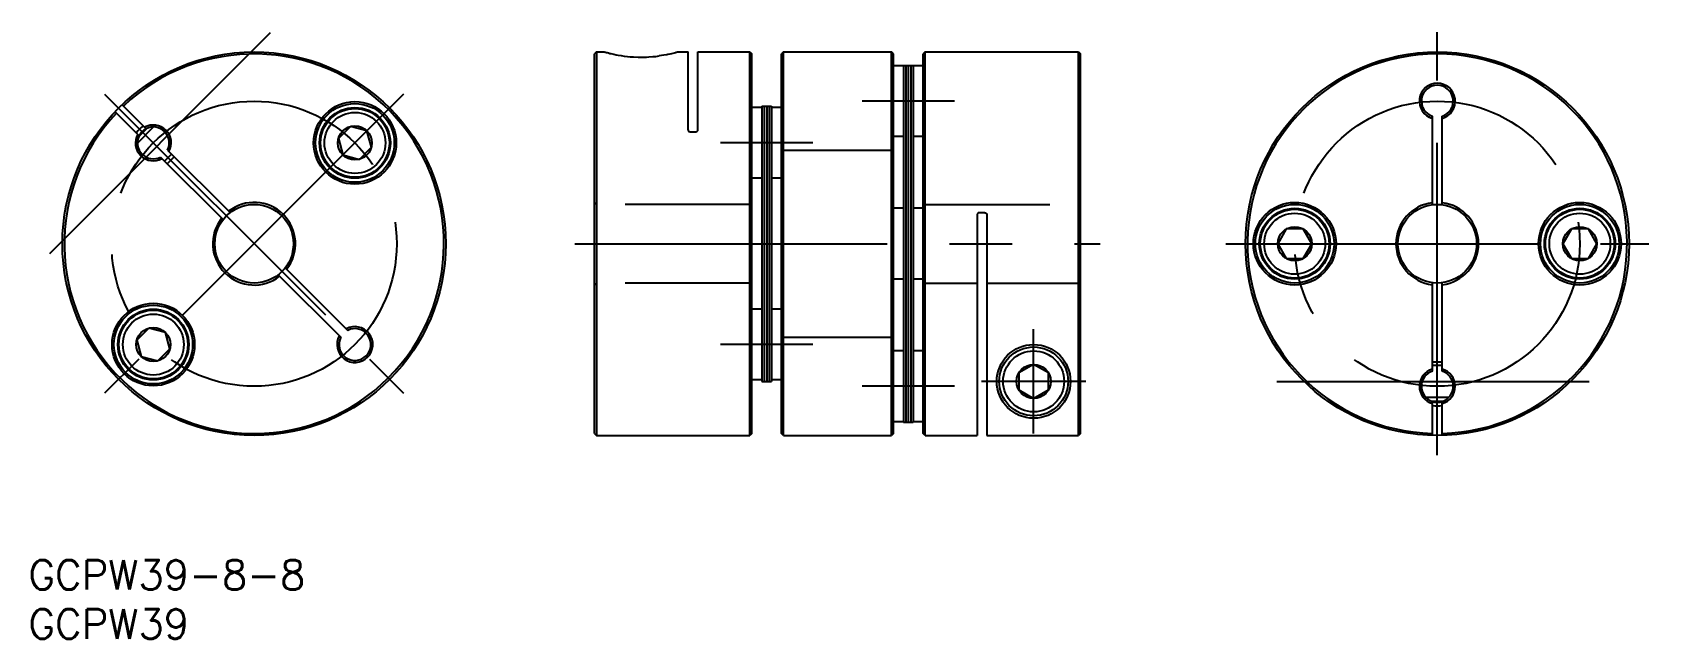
# Model space of a CAD drawing. Extents: x 0 to 165, y 0 to 62.
import ezdxf

# ---------------------------------------------------------------- set-up
doc = ezdxf.new("R2010")
doc.units = 0
doc.linetypes.add('CENTER', pattern=[50.8, 31.75, -6.35, 6.35, -6.35])
doc.linetypes.add('DASHED', pattern=[19.05, 12.7, -6.35])
doc.layers.get('0').update_dxf_attribs({"linetype": 'CONTINUOUS'})
doc.layers.add('CENTER', color=1, linetype='CENTER')
doc.styles.get("Standard").update_dxf_attribs({"font": 'txt.shx', "height": 3, "bigfont": 'bigfont.shx'})

# ---------------------------------------------------------------- blocks, each defined once
blk = doc.blocks.new('*U1')
at = {"color": 7, "linetype": 'CONTINUOUS'}
blk.add_text('GCPW39-8-8', height=3, dxfattribs=at).set_placement((0, 5))
blk = doc.blocks.new('*U2')
at = {"color": 7, "linetype": 'CONTINUOUS'}
blk.add_text('GCPW39', height=3, dxfattribs=at).set_placement((0, 0))

msp = doc.modelspace()

# ---------------------------------------------------------------- linework, layer by layer
at = {"color": 7, "linetype": 'CONTINUOUS'}
for p, q in [((57.778513, 59.666545), (57.578513, 59.466545)), ((57.578513, 20.866545), (57.578513, 59.466545)), ((57.778513, 59.666545), (58.584529, 59.666545)), ((57.778513, 59.666545), (57.778513, 20.666545)), ((58.584529, 59.666545), (58.629172, 59.662124)), ((58.629172, 59.662124), (58.678233, 59.64932)), ((58.678233, 59.64932), (58.769537, 59.621265)), ((58.769537, 59.621265), (58.842599, 59.600411)), ((58.842599, 59.600411), (58.972741, 59.565765)), ((58.972741, 59.565765), (59.13226, 59.525871)), ((59.13226, 59.525871), (59.235276, 59.501191)), ((59.235276, 59.501191), (59.526841, 59.435475)), ((59.526841, 59.435475), (59.758522, 59.388066)), ((59.758522, 59.388066), (59.974345, 59.347971)), ((59.974345, 59.347971), (60.2852, 59.297099)), ((60.2852, 59.297099), (60.575699, 59.256406)), ((60.575699, 59.256406), (60.924531, 59.215938)), ((60.924531, 59.215938), (61.195347, 59.190823)), ((61.195347, 59.190823), (61.519395, 59.167929)), ((63.092386, 59.165514), (63.49824, 59.193473)), ((63.49824, 59.193473), (63.809667, 59.223751)), ((63.809667, 59.223751), (64.126359, 59.262147)), ((64.367331, 59.296397), (64.126359, 59.262147)), ((64.600216, 59.333809), (64.367331, 59.296397)), ((64.925794, 59.393286), (64.600216, 59.333809)), ((65.02611, 59.413424), (64.925794, 59.393286)), ((65.213428, 59.453409), (65.02611, 59.413424)), ((65.383178, 59.492239), (65.213428, 59.453409)), ((65.535582, 59.528997), (65.383178, 59.492239)), ((65.670447, 59.562799), (65.535582, 59.528997)), ((65.785925, 59.592902), (65.670447, 59.562799)), ((65.879755, 59.618596), (65.785925, 59.592902)), ((65.917846, 59.629569), (65.879755, 59.618596)), ((65.999656, 59.654197), (65.917846, 59.629569)), ((66.037584, 59.663394), (65.999656, 59.654197)), ((66.072506, 59.666545), (66.037584, 59.663394)), ((66.072506, 59.666545), (67.078513, 59.666545)), ((67.078513, 51.748083), (67.078513, 59.666545)), ((68.078513, 51.748083), (68.078513, 59.666545)), ((68.078513, 59.666545), (73.378513, 59.666545)), ((73.378513, 59.666545), (73.578513, 59.466545)), ((73.378513, 20.666545), (73.378513, 59.666545)), ((73.578513, 20.866545), (73.578513, 59.466545)), ((76.778513, 59.666545), (76.578513, 59.466545)), ((76.578513, 20.866545), (76.578513, 59.466545)), ((76.778513, 59.666545), (87.778513, 59.666545)), ((76.778513, 20.666545), (76.778513, 59.666545)), ((87.978513, 59.466545), (87.778513, 59.666545)), ((87.778513, 20.666545), (87.778513, 59.666545)), ((87.978513, 20.866545), (87.978513, 59.466545)), ((91.178513, 59.666545), (90.978513, 59.466545)), ((90.978513, 20.866545), (90.978513, 59.466545)), ((91.178513, 59.666545), (106.778513, 59.666545)), ((91.178513, 20.666545), (91.178513, 59.666545)), ((106.778513, 59.666545), (106.978513, 59.466545)), ((106.778513, 20.666545), (106.778513, 59.666545)), ((106.978513, 20.866545), (106.978513, 59.466545)), ((61.519395, 59.167929), (61.994278, 59.148455)), ((61.994278, 59.148455), (62.187097, 59.145368)), ((62.187097, 59.145368), (62.525151, 59.146334)), ((62.525151, 59.146334), (62.859244, 59.154957)), ((62.859244, 59.154957), (63.092386, 59.165514)), ((88.978513, 58.266545), (87.978513, 58.266545)), ((88.978513, 58.308695), (89.978513, 58.308695)), ((88.978513, 58.308695), (88.978513, 22.024395)), ((89.228513, 58.308695), (89.228513, 22.024395)), ((89.478513, 58.308695), (89.478513, 22.024395)), ((89.728513, 58.308695), (89.728513, 22.024395)), ((89.978513, 58.308695), (89.978513, 22.024395)), ((90.978513, 58.266545), (89.978513, 58.266545)), ((9.514725, 54.304147), (11.956139, 51.862734)), ((8.807619, 53.59704), (11.249032, 51.155627)), ((74.578513, 54.019593), (73.578513, 54.019593)), ((74.578513, 54.166545), (74.578513, 26.166545)), ((74.578513, 54.166545), (75.578513, 54.166545)), ((74.828513, 54.166545), (74.828513, 26.166545)), ((75.078513, 54.166545), (75.078513, 26.166545)), ((75.328513, 54.166545), (75.328513, 26.166545)), ((75.578513, 54.166545), (75.578513, 26.166545)), ((76.578513, 54.019593), (75.578513, 54.019593)), ((142.78099, 44.135172), (142.78099, 53.125636)), ((143.78099, 44.135172), (143.78099, 53.125636)), ((12.064178, 51.91292), (11.198846, 51.047587)), ((32.749981, 52.092626), (31.525237, 50.867881)), ((34.423014, 51.644338), (32.749981, 52.092626)), ((34.871302, 49.971305), (34.423014, 51.644338)), ((67.278513, 51.548083), (67.878513, 51.548083)), ((88.978513, 51.066545), (87.978513, 51.066545)), ((90.978513, 51.066545), (89.978513, 51.066545)), ((14.135313, 49.68356), (20.492531, 43.326341)), ((31.525237, 50.867881), (31.973524, 49.194848)), ((33.646557, 48.746561), (34.871302, 49.971305)), ((13.428206, 48.976453), (19.785424, 42.619235)), ((14.813493, 49.00538), (14.106386, 48.298273)), ((31.973524, 49.194848), (33.646557, 48.746561)), ((74.578513, 46.819593), (73.578513, 46.819593)), ((76.578513, 46.819593), (75.578513, 46.819593)), ((88.978513, 43.766545), (87.978513, 43.766545)), ((90.978513, 43.766545), (89.978513, 43.766545)), ((96.478916, 43.097367), (96.478513, 43.082708)), ((96.478513, 43.082708), (96.478513, 20.666545)), ((96.480126, 43.111992), (96.478916, 43.097367)), ((96.48287, 43.130695), (96.480126, 43.111992)), ((96.484973, 43.141009), (96.48287, 43.130695)), ((96.488609, 43.155307), (96.484973, 43.141009)), ((96.493043, 43.169374), (96.488609, 43.155307)), ((96.495932, 43.177283), (96.493043, 43.169374)), ((96.504284, 43.196555), (96.495932, 43.177283)), ((96.511097, 43.209571), (96.504284, 43.196555)), ((96.517576, 43.220383), (96.511097, 43.209571)), ((96.527139, 43.234251), (96.517576, 43.220383)), ((96.536359, 43.245803), (96.527139, 43.234251)), ((96.547856, 43.25825), (96.536359, 43.245803)), ((96.557133, 43.266996), (96.547856, 43.25825)), ((96.568615, 43.276472), (96.557133, 43.266996)), ((96.586124, 43.288464), (96.568615, 43.276472)), ((96.593455, 43.292695), (96.586124, 43.288464)), ((96.60669, 43.299271), (96.593455, 43.292695)), ((96.620398, 43.304751), (96.60669, 43.299271)), ((96.63045, 43.307968), (96.620398, 43.304751)), ((96.649001, 43.312235), (96.63045, 43.307968)), ((96.663703, 43.314153), (96.649001, 43.312235)), ((96.678513, 43.314801), (96.663703, 43.314153)), ((97.278513, 43.314801), (96.678513, 43.314801)), ((97.278513, 43.314801), (97.293323, 43.314153)), ((97.293323, 43.314153), (97.308026, 43.312235)), ((97.308026, 43.312235), (97.326577, 43.307968)), ((97.326577, 43.307968), (97.336629, 43.304751)), ((97.336629, 43.304751), (97.350337, 43.299271)), ((97.350337, 43.299271), (97.363572, 43.292695)), ((97.363572, 43.292695), (97.370903, 43.288464)), ((97.370903, 43.288464), (97.388412, 43.276472)), ((97.388412, 43.276472), (97.399894, 43.266996)), ((97.399894, 43.266996), (97.409171, 43.25825)), ((97.409171, 43.25825), (97.420667, 43.245803)), ((97.420667, 43.245803), (97.429888, 43.234251)), ((97.429888, 43.234251), (97.43945, 43.220383)), ((97.43945, 43.220383), (97.44593, 43.209571)), ((97.44593, 43.209571), (97.452743, 43.196555)), ((97.452743, 43.196555), (97.461094, 43.177283)), ((97.461094, 43.177283), (97.463984, 43.169374)), ((97.463984, 43.169374), (97.468418, 43.155307)), ((97.468418, 43.155307), (97.472053, 43.141009)), ((97.472053, 43.141009), (97.474157, 43.130695)), ((97.474157, 43.130695), (97.476901, 43.111992)), ((97.476901, 43.111992), (97.478111, 43.097367)), ((97.478111, 43.097367), (97.478513, 43.082708)), ((97.478513, 43.082708), (97.478513, 20.672957)), ((127.914965, 41.666545), (127.04894, 40.166545)), ((129.647016, 41.666545), (127.914965, 41.666545)), ((130.513041, 40.166545), (129.647016, 41.666545)), ((156.914965, 41.666545), (156.04894, 40.166545)), ((158.647016, 41.666545), (156.914965, 41.666545)), ((159.513041, 40.166545), (158.647016, 41.666545)), ((127.04894, 40.166545), (127.914965, 38.666545)), ((129.647016, 38.666545), (130.513041, 40.166545)), ((156.04894, 40.166545), (156.914965, 38.666545)), ((158.647016, 38.666545), (159.513041, 40.166545)), ((127.914965, 38.666545), (129.647016, 38.666545)), ((156.914965, 38.666545), (158.647016, 38.666545)), ((25.39791, 37.006748), (31.755129, 30.64953)), ((26.105017, 37.713855), (32.462235, 31.356637)), ((88.978513, 36.566545), (87.978513, 36.566545)), ((90.978513, 36.566545), (89.978513, 36.566545)), ((142.78099, 27.207454), (142.78099, 36.197918)), ((143.78099, 27.207454), (143.78099, 36.197918)), ((74.578513, 33.513497), (73.578513, 33.513497)), ((76.578513, 33.513497), (75.578513, 33.513497)), ((12.243885, 31.586529), (11.01914, 30.361784)), ((13.916917, 31.138241), (12.243885, 31.586529)), ((11.01914, 30.361784), (11.467428, 28.688752)), ((14.365205, 29.465209), (13.916917, 31.138241)), ((11.467428, 28.688752), (13.14046, 28.240464)), ((13.14046, 28.240464), (14.365205, 29.465209)), ((88.978513, 29.266545), (87.978513, 29.266545)), ((90.978513, 29.266545), (89.978513, 29.266545)), ((142.78099, 28.166545), (143.78099, 28.166545)), ((74.578513, 26.313497), (73.578513, 26.313497)), ((76.578513, 26.313497), (75.578513, 26.313497)), ((102.228513, 27.898596), (100.728513, 27.03257)), ((100.728513, 27.03257), (100.728513, 25.300519)), ((103.728513, 27.03257), (102.228513, 27.898596)), ((103.728513, 25.300519), (103.728513, 27.03257)), ((74.578513, 26.166545), (75.578513, 26.166545)), ((100.728513, 25.300519), (102.228513, 24.434494)), ((102.228513, 24.434494), (103.728513, 25.300519)), ((142.669108, 24.166545), (143.892873, 24.166545)), ((142.78099, 20.672956), (142.78099, 24.125636)), ((143.78099, 20.672956), (143.78099, 24.125636)), ((88.978513, 22.066545), (87.978513, 22.066545)), ((88.978513, 22.024395), (89.978513, 22.024395)), ((90.978513, 22.066545), (89.978513, 22.066545)), ((57.578513, 20.866545), (57.778513, 20.666545)), ((57.778513, 20.666545), (73.378513, 20.666545)), ((73.578513, 20.866545), (73.378513, 20.666545)), ((76.778513, 20.666545), (76.578513, 20.866545)), ((76.778513, 20.666545), (87.778513, 20.666545)), ((87.978513, 20.866545), (87.778513, 20.666545)), ((91.178513, 20.666545), (90.978513, 20.866545)), ((91.178513, 20.666545), (96.478513, 20.666545)), ((97.478513, 20.666545), (106.778513, 20.666545)), ((106.978513, 20.866545), (106.778513, 20.666545))]:
    msp.add_line(p, q, dxfattribs=at)
at = {"color": 3, "linetype": 'CONTINUOUS'}
for p, q in [((12.726476, 52.03923), (11.072536, 50.38529)), ((13.838393, 48.566266), (14.545499, 49.273373)), ((143.78099, 27.787545), (142.78099, 27.787545)), ((142.111478, 24.545545), (144.450503, 24.545545))]:
    msp.add_line(p, q, dxfattribs=at)
at = {"color": 3, "linetype": 'DASHED'}
for p, q in [((76.578513, 49.866545), (76.778513, 49.666545)), ((76.778513, 49.666545), (87.778513, 49.666545)), ((87.978513, 49.866545), (87.778513, 49.666545)), ((57.578513, 44.366545), (57.778513, 44.166545)), ((73.378513, 44.166545), (57.778513, 44.166545)), ((73.578513, 44.366545), (73.378513, 44.166545)), ((90.978513, 44.366545), (91.178513, 44.166545)), ((91.178513, 44.166545), (106.778513, 44.166545)), ((106.978513, 44.366545), (106.778513, 44.166545)), ((57.578513, 35.966545), (57.778513, 36.166545)), ((73.378513, 36.166545), (57.778513, 36.166545)), ((73.578513, 35.966545), (73.378513, 36.166545)), ((90.978513, 35.966545), (91.178513, 36.166545)), ((91.178513, 36.166545), (96.478513, 36.166545)), ((97.478513, 36.166545), (106.778513, 36.166545)), ((106.978513, 35.966545), (106.778513, 36.166545)), ((76.578513, 30.466545), (76.778513, 30.666545)), ((76.778513, 30.666545), (87.778513, 30.666545)), ((87.978513, 30.466545), (87.778513, 30.666545))]:
    msp.add_line(p, q, dxfattribs=at)
at = {"color": 7, "linetype": 'CONTINUOUS'}
for centre, radius in [((22.945221, 40.166545), 19.5), ((143.28099, 40.166545), 19.5), ((33.198269, 50.419593), 4.2), ((33.198269, 50.419593), 4), ((33.198269, 50.419593), 3.6), ((33.198269, 50.419593), 3.5), ((33.198269, 50.419593), 3.1), ((33.198269, 50.419593), 1.732051), ((22.945221, 40.166545), 4), ((128.78099, 40.166545), 4.2), ((128.78099, 40.166545), 4), ((128.78099, 40.166545), 3.6), ((128.78099, 40.166545), 3.5), ((128.78099, 40.166545), 3.1), ((143.28099, 40.166545), 4), ((157.78099, 40.166545), 4.2), ((157.78099, 40.166545), 4), ((157.78099, 40.166545), 3.6), ((157.78099, 40.166545), 3.5), ((157.78099, 40.166545), 3.1), ((128.78099, 40.166545), 1.732051), ((157.78099, 40.166545), 1.732051), ((12.692172, 29.913497), 4.2), ((12.692172, 29.913497), 4), ((12.692172, 29.913497), 3.6), ((12.692172, 29.913497), 3.5), ((12.692172, 29.913497), 3.1), ((12.692172, 29.913497), 1.732051), ((102.228513, 26.166545), 3.75), ((102.228513, 26.166545), 3.5), ((102.228513, 26.166545), 3.1), ((102.228513, 26.166545), 1.732051)]:
    msp.add_circle(centre, radius, dxfattribs=at)
for centre, radius, start, end in [((22.945221, 40.166545), 19.3, 136.484513, 133.515487), ((143.28099, 40.166545), 19.3, 271.484513, 268.515487), ((143.28099, 54.666545), 1.82, 285.945643, 254.054357), ((143.28099, 54.666545), 1.62, 287.977409, 252.022591), ((12.692172, 50.419593), 1.82, 150.945643, 299.054357), ((12.692172, 50.419593), 1.62, 152.977409, 297.022591), ((12.692172, 50.419593), 1.621, 117.03406, 152.96594), ((12.692172, 50.419593), 1.82, 330.945643, 119.054357), ((12.692172, 50.419593), 1.62, 332.977409, 117.022591), ((67.278513, 51.748083), 0.2, 180, 270), ((67.878513, 51.748083), 0.2, 270, 0), ((22.945221, 40.166545), 4.2, 141.837141, 308.162859), ((22.945221, 40.166545), 4.2, 321.837141, 128.162859), ((143.28099, 40.166545), 4.2, 96.837141, 263.162859), ((143.28099, 40.166545), 4.2, 276.837141, 83.162859), ((33.198269, 29.913497), 1.82, 150.945643, 119.054357), ((33.198269, 29.913497), 1.62, 152.977409, 117.022591), ((143.28099, 25.666545), 1.82, 105.945643, 254.054357), ((143.28099, 25.666545), 1.62, 107.977409, 252.022591), ((143.28099, 25.666545), 1.82, 285.945643, 74.054357), ((143.28099, 25.666545), 1.62, 287.977409, 72.022591), ((143.28099, 25.666545), 1.621, 252.03406, 287.96594)]:
    msp.add_arc(centre, radius, start, end, dxfattribs=at)
at = {"color": 3, "linetype": 'CONTINUOUS'}
for centre, start, end in [((12.692172, 50.419593), 120.522488, 149.477512), ((143.28099, 25.666545), 255.522488, 284.477512)]:
    msp.add_arc(centre, 2, start, end, dxfattribs=at)
at = {"layer": 'CENTER', "color": 1, "linetype": 'CENTER'}
for p, q in [((24.583707, 61.604021), (1.507745, 38.528059)), ((143.28099, 18.666545), (143.28099, 61.666545)), ((38.148017, 55.369341), (7.742425, 24.963749)), ((7.742425, 55.369341), (38.148017, 24.963749)), ((94.171078, 54.666545), (84.785948, 54.666545)), ((79.771078, 50.419595), (70.385948, 50.419595)), ((55.578513, 40.166545), (108.978513, 40.166545)), ((121.78099, 40.166545), (164.78099, 40.166545)), ((102.228513, 20.866545), (102.228513, 31.466545)), ((79.771078, 29.913495), (70.385948, 29.913495)), ((94.171078, 25.666545), (84.785948, 25.666545)), ((107.528513, 26.166545), (96.928513, 26.166545)), ((126.963822, 26.166545), (159.598159, 26.166545))]:
    msp.add_line(p, q, dxfattribs=at)
for centre in [(22.945221, 40.166545), (143.28099, 40.166545)]:
    msp.add_circle(centre, 14.5, dxfattribs=at)

# ---------------------------------------------------------------- block references
at = {"color": 7, "linetype": 'CONTINUOUS'}
for name in ['*U1', '*U2']:
    msp.add_blockref(name, (0, 0), dxfattribs=at)

doc.saveas('drawing.dxf')
